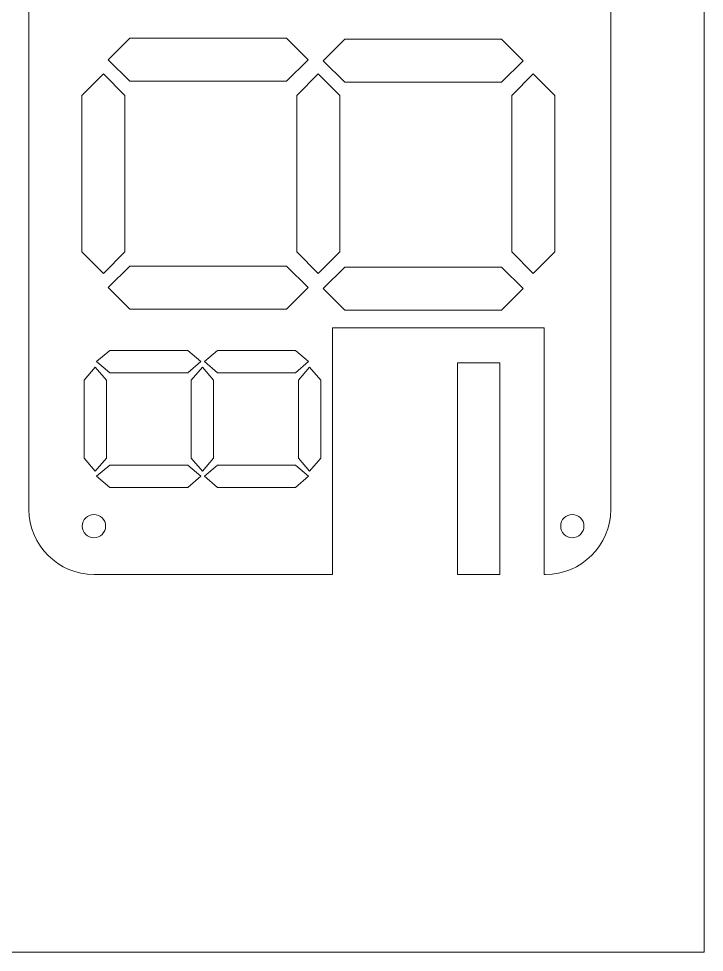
# Model space of a CAD drawing. Header units: millimetres. Extents: x -450 to 450, y -300 to 300.
# Drawn here: x 255.7 to 450, y -300 to -35.2 of the extents above; entities that cross this region are included whole.
import ezdxf

# ---------------------------------------------------------------- set-up
doc = ezdxf.new("R2010")
doc.units = ezdxf.units.MM
doc.header["$MEASUREMENT"] = 0
doc.layers.add('Layer 1', color=7, linetype='Continuous')

msp = doc.modelspace()

# ---------------------------------------------------------------- linework, layer by layer
at = {"layer": 'Layer 1', "color": 250, "lineweight": 20}
msp.add_lwpolyline([(-450, -300), (450, -300), (450, 300), (-450, 300), (-450, -300)], close=True, dxfattribs=at)
at = {"layer": 'Layer 1', "color": 225, "lineweight": 20}
msp.add_open_spline([(258.5806, -174.4039), (258.5806, -174.4039), (258.5806, 260.1417), (258.5806, 260.1417), (258.5806, 260.1417), (258.5806, 270.2947), (266.8876, 278.6017), (277.0406, 278.6017), (277.0406, 278.6017), (277.0406, 278.6017), (405.0077, 278.6017), (405.0077, 278.6017), (405.0077, 278.6017), (415.1607, 278.6017), (423.4677, 270.2947), (423.4677, 260.1417), (423.4677, 260.1417), (423.4677, 260.1417), (423.4677, -174.4039), (423.4677, -174.4039), (423.4677, -174.4039), (423.4677, -184.5569), (415.1607, -192.8639), (405.0077, -192.8639), (405.0077, -192.8639), (405.0077, -192.8639), (404.6222, -192.8639), (404.6222, -192.8639), (404.6222, -192.8639), (404.6222, -192.8639), (404.6222, -122.906), (404.6222, -122.906), (404.6222, -122.906), (404.6222, -122.906), (344.5912, -122.906), (344.5912, -122.906), (344.5912, -122.906), (344.5912, -122.906), (344.5912, -192.8639), (344.5912, -192.8639), (344.5912, -192.8639), (344.5912, -192.8639), (277.0406, -192.8639), (277.0406, -192.8639), (277.0406, -192.8639), (266.8876, -192.8639), (258.5806, -184.5569), (258.5806, -174.4039)], degree=3, knots=[0, 0, 0, 0, 0.07692308, 0.07692308, 0.07692308, 0.07692308, 0.15384615, 0.15384615, 0.15384615, 0.15384615, 0.23076923, 0.23076923, 0.23076923, 0.23076923, 0.30769231, 0.30769231, 0.30769231, 0.30769231, 0.38461538, 0.38461538, 0.38461538, 0.38461538, 0.46153846, 0.46153846, 0.46153846, 0.46153846, 0.53846154, 0.53846154, 0.53846154, 0.53846154, 0.61538462, 0.61538462, 0.61538462, 0.61538462, 0.69230769, 0.69230769, 0.69230769, 0.69230769, 0.76923077, 0.76923077, 0.76923077, 0.76923077, 0.84615385, 0.84615385, 0.84615385, 0.84615385, 1, 1, 1, 1], dxfattribs=at)
at = {"layer": 'Layer 1', "color": 242, "lineweight": 20}
for points, knots in [([(287.1878, -52.9652), (287.1878, -52.9652), (281.0697, -46.8471), (281.0697, -46.8471), (281.0697, -46.8471), (281.0697, -46.8471), (287.1878, -40.729), (287.1878, -40.729), (287.1878, -40.729), (287.1878, -40.729), (309.3974, -40.729), (309.3974, -40.729), (309.3974, -40.729), (309.3974, -40.729), (331.607, -40.729), (331.607, -40.729), (331.607, -40.729), (331.607, -40.729), (337.7251, -46.8471), (337.7251, -46.8471), (337.7251, -46.8471), (337.7251, -46.8471), (331.607, -52.9652), (331.607, -52.9652), (331.607, -52.9652), (331.607, -52.9652), (309.3974, -52.9652), (309.3974, -52.9652), (309.3974, -52.9652), (309.3974, -52.9652), (287.1878, -52.9652), (287.1878, -52.9652)], [0, 0, 0, 0, 0.11111111, 0.11111111, 0.11111111, 0.11111111, 0.22222222, 0.22222222, 0.22222222, 0.22222222, 0.33333333, 0.33333333, 0.33333333, 0.33333333, 0.44444444, 0.44444444, 0.44444444, 0.44444444, 0.55555556, 0.55555556, 0.55555556, 0.55555556, 0.66666667, 0.66666667, 0.66666667, 0.66666667, 0.77777778, 0.77777778, 0.77777778, 0.77777778, 1, 1, 1, 1]), ([(348.1109, -53.2371), (348.1109, -53.2371), (341.9928, -47.119), (341.9928, -47.119), (341.9928, -47.119), (341.9928, -47.119), (348.1109, -41.0009), (348.1109, -41.0009), (348.1109, -41.0009), (348.1109, -41.0009), (370.3205, -41.0009), (370.3205, -41.0009), (370.3205, -41.0009), (370.3205, -41.0009), (392.5301, -41.0009), (392.5301, -41.0009), (392.5301, -41.0009), (392.5301, -41.0009), (398.6482, -47.119), (398.6482, -47.119), (398.6482, -47.119), (398.6482, -47.119), (392.5301, -53.2371), (392.5301, -53.2371), (392.5301, -53.2371), (392.5301, -53.2371), (370.3205, -53.2371), (370.3205, -53.2371), (370.3205, -53.2371), (370.3205, -53.2371), (348.1109, -53.2371), (348.1109, -53.2371)], [0, 0, 0, 0, 0.11111111, 0.11111111, 0.11111111, 0.11111111, 0.22222222, 0.22222222, 0.22222222, 0.22222222, 0.33333333, 0.33333333, 0.33333333, 0.33333333, 0.44444444, 0.44444444, 0.44444444, 0.44444444, 0.55555556, 0.55555556, 0.55555556, 0.55555556, 0.66666667, 0.66666667, 0.66666667, 0.66666667, 0.77777778, 0.77777778, 0.77777778, 0.77777778, 1, 1, 1, 1]), ([(285.8012, -101.3815), (285.8012, -101.3815), (279.6831, -107.4996), (279.6831, -107.4996), (279.6831, -107.4996), (279.6831, -107.4996), (273.565, -101.3815), (273.565, -101.3815), (273.565, -101.3815), (273.565, -101.3815), (273.565, -79.1719), (273.565, -79.1719), (273.565, -79.1719), (273.565, -79.1719), (273.565, -56.9623), (273.565, -56.9623), (273.565, -56.9623), (273.565, -56.9623), (279.6831, -50.8442), (279.6831, -50.8442), (279.6831, -50.8442), (279.6831, -50.8442), (285.8012, -56.9623), (285.8012, -56.9623), (285.8012, -56.9623), (285.8012, -56.9623), (285.8012, -79.1719), (285.8012, -79.1719), (285.8012, -79.1719), (285.8012, -79.1719), (285.8012, -101.3815), (285.8012, -101.3815)], [0, 0, 0, 0, 0.11111111, 0.11111111, 0.11111111, 0.11111111, 0.22222222, 0.22222222, 0.22222222, 0.22222222, 0.33333333, 0.33333333, 0.33333333, 0.33333333, 0.44444444, 0.44444444, 0.44444444, 0.44444444, 0.55555556, 0.55555556, 0.55555556, 0.55555556, 0.66666667, 0.66666667, 0.66666667, 0.66666667, 0.77777778, 0.77777778, 0.77777778, 0.77777778, 1, 1, 1, 1]), ([(346.7242, -101.3815), (346.7242, -101.3815), (340.6061, -107.4996), (340.6061, -107.4996), (340.6061, -107.4996), (340.6061, -107.4996), (334.488, -101.3815), (334.488, -101.3815), (334.488, -101.3815), (334.488, -101.3815), (334.488, -79.1719), (334.488, -79.1719), (334.488, -79.1719), (334.488, -79.1719), (334.488, -56.9623), (334.488, -56.9623), (334.488, -56.9623), (334.488, -56.9623), (340.6061, -50.8442), (340.6061, -50.8442), (340.6061, -50.8442), (340.6061, -50.8442), (346.7242, -56.9623), (346.7242, -56.9623), (346.7242, -56.9623), (346.7242, -56.9623), (346.7242, -79.1719), (346.7242, -79.1719), (346.7242, -79.1719), (346.7242, -79.1719), (346.7242, -101.3815), (346.7242, -101.3815)], [0, 0, 0, 0, 0.11111111, 0.11111111, 0.11111111, 0.11111111, 0.22222222, 0.22222222, 0.22222222, 0.22222222, 0.33333333, 0.33333333, 0.33333333, 0.33333333, 0.44444444, 0.44444444, 0.44444444, 0.44444444, 0.55555556, 0.55555556, 0.55555556, 0.55555556, 0.66666667, 0.66666667, 0.66666667, 0.66666667, 0.77777778, 0.77777778, 0.77777778, 0.77777778, 1, 1, 1, 1]), ([(407.6472, -101.3815), (407.6472, -101.3815), (401.5291, -107.4996), (401.5291, -107.4996), (401.5291, -107.4996), (401.5291, -107.4996), (395.411, -101.3815), (395.411, -101.3815), (395.411, -101.3815), (395.411, -101.3815), (395.411, -79.1719), (395.411, -79.1719), (395.411, -79.1719), (395.411, -79.1719), (395.411, -56.9623), (395.411, -56.9623), (395.411, -56.9623), (395.411, -56.9623), (401.5291, -50.8442), (401.5291, -50.8442), (401.5291, -50.8442), (401.5291, -50.8442), (407.6472, -56.9623), (407.6472, -56.9623), (407.6472, -56.9623), (407.6472, -56.9623), (407.6472, -79.1719), (407.6472, -79.1719), (407.6472, -79.1719), (407.6472, -79.1719), (407.6472, -101.3815), (407.6472, -101.3815)], [0, 0, 0, 0, 0.11111111, 0.11111111, 0.11111111, 0.11111111, 0.22222222, 0.22222222, 0.22222222, 0.22222222, 0.33333333, 0.33333333, 0.33333333, 0.33333333, 0.44444444, 0.44444444, 0.44444444, 0.44444444, 0.55555556, 0.55555556, 0.55555556, 0.55555556, 0.66666667, 0.66666667, 0.66666667, 0.66666667, 0.77777778, 0.77777778, 0.77777778, 0.77777778, 1, 1, 1, 1]), ([(287.1878, -117.6149), (287.1878, -117.6149), (281.0697, -111.4968), (281.0697, -111.4968), (281.0697, -111.4968), (281.0697, -111.4968), (287.1878, -105.3787), (287.1878, -105.3787), (287.1878, -105.3787), (287.1878, -105.3787), (309.3974, -105.3787), (309.3974, -105.3787), (309.3974, -105.3787), (309.3974, -105.3787), (331.607, -105.3787), (331.607, -105.3787), (331.607, -105.3787), (331.607, -105.3787), (337.7251, -111.4968), (337.7251, -111.4968), (337.7251, -111.4968), (337.7251, -111.4968), (331.607, -117.6149), (331.607, -117.6149), (331.607, -117.6149), (331.607, -117.6149), (309.3974, -117.6149), (309.3974, -117.6149), (309.3974, -117.6149), (309.3974, -117.6149), (287.1878, -117.6149), (287.1878, -117.6149)], [0, 0, 0, 0, 0.11111111, 0.11111111, 0.11111111, 0.11111111, 0.22222222, 0.22222222, 0.22222222, 0.22222222, 0.33333333, 0.33333333, 0.33333333, 0.33333333, 0.44444444, 0.44444444, 0.44444444, 0.44444444, 0.55555556, 0.55555556, 0.55555556, 0.55555556, 0.66666667, 0.66666667, 0.66666667, 0.66666667, 0.77777778, 0.77777778, 0.77777778, 0.77777778, 1, 1, 1, 1]), ([(348.1109, -117.8868), (348.1109, -117.8868), (341.9928, -111.7687), (341.9928, -111.7687), (341.9928, -111.7687), (341.9928, -111.7687), (348.1109, -105.6506), (348.1109, -105.6506), (348.1109, -105.6506), (348.1109, -105.6506), (370.3205, -105.6506), (370.3205, -105.6506), (370.3205, -105.6506), (370.3205, -105.6506), (392.5301, -105.6506), (392.5301, -105.6506), (392.5301, -105.6506), (392.5301, -105.6506), (398.6482, -111.7687), (398.6482, -111.7687), (398.6482, -111.7687), (398.6482, -111.7687), (392.5301, -117.8868), (392.5301, -117.8868), (392.5301, -117.8868), (392.5301, -117.8868), (370.3205, -117.8868), (370.3205, -117.8868), (370.3205, -117.8868), (370.3205, -117.8868), (348.1109, -117.8868), (348.1109, -117.8868)], [0, 0, 0, 0, 0.11111111, 0.11111111, 0.11111111, 0.11111111, 0.22222222, 0.22222222, 0.22222222, 0.22222222, 0.33333333, 0.33333333, 0.33333333, 0.33333333, 0.44444444, 0.44444444, 0.44444444, 0.44444444, 0.55555556, 0.55555556, 0.55555556, 0.55555556, 0.66666667, 0.66666667, 0.66666667, 0.66666667, 0.77777778, 0.77777778, 0.77777778, 0.77777778, 1, 1, 1, 1]), ([(273.7101, -179.1214), (273.7101, -177.2989), (275.1876, -175.8214), (277.0101, -175.8214), (277.0101, -175.8214), (278.8326, -175.8214), (280.3101, -177.2989), (280.3101, -179.1214), (280.3101, -179.1214), (280.3101, -180.944), (278.8326, -182.4214), (277.0101, -182.4214), (277.0101, -182.4214), (275.1876, -182.4214), (273.7101, -180.944), (273.7101, -179.1214)], [0, 0, 0, 0, 0.2, 0.2, 0.2, 0.2, 0.4, 0.4, 0.4, 0.4, 0.6, 0.6, 0.6, 0.6, 1, 1, 1, 1]), ([(409.2878, -179.1214), (409.2878, -177.2989), (410.7653, -175.8214), (412.5878, -175.8214), (412.5878, -175.8214), (414.4104, -175.8214), (415.8878, -177.2989), (415.8878, -179.1214), (415.8878, -179.1214), (415.8878, -180.944), (414.4104, -182.4214), (412.5878, -182.4214), (412.5878, -182.4214), (410.7653, -182.4214), (409.2878, -180.944), (409.2878, -179.1214)], [0, 0, 0, 0, 0.2, 0.2, 0.2, 0.2, 0.4, 0.4, 0.4, 0.4, 0.6, 0.6, 0.6, 0.6, 1, 1, 1, 1])]:
    msp.add_open_spline(points, degree=3, knots=knots, dxfattribs=at)
at = {"layer": 'Layer 1', "color": 142, "lineweight": 20}
for points in [[(303.6037, -135.6136), (303.6037, -135.6136), (307.2613, -132.4538), (307.2613, -132.4538), (307.2613, -132.4538), (307.2613, -132.4538), (303.6037, -129.294), (303.6037, -129.294), (303.6037, -129.294), (303.6037, -129.294), (292.536, -129.294), (292.536, -129.294), (292.536, -129.294), (292.536, -129.294), (281.4684, -129.294), (281.4684, -129.294), (281.4684, -129.294), (281.4684, -129.294), (277.7732, -132.4538), (277.7732, -132.4538), (277.7732, -132.4538), (277.7732, -132.4538), (281.4684, -135.6136), (281.4684, -135.6136), (281.4684, -135.6136), (281.4684, -135.6136), (292.5361, -135.6136), (292.5361, -135.6136), (292.5361, -135.6136), (292.5361, -135.6136), (303.6037, -135.6136), (303.6037, -135.6136)], [(312.028, -129.294), (312.028, -129.294), (308.3704, -132.4538), (308.3704, -132.4538), (308.3704, -132.4538), (308.3704, -132.4538), (312.028, -135.6136), (312.028, -135.6136), (312.028, -135.6136), (312.028, -135.6136), (323.0957, -135.6136), (323.0957, -135.6136), (323.0957, -135.6136), (323.0957, -135.6136), (334.1633, -135.6136), (334.1633, -135.6136), (334.1633, -135.6136), (334.1633, -135.6136), (337.8585, -132.4538), (337.8585, -132.4538), (337.8585, -132.4538), (337.8585, -132.4538), (334.1633, -129.294), (334.1633, -129.294), (334.1633, -129.294), (334.1633, -129.294), (323.0956, -129.294), (323.0956, -129.294), (323.0956, -129.294), (323.0956, -129.294), (312.028, -129.294), (312.028, -129.294)], [(280.5269, -137.7004), (280.5269, -137.7004), (277.3671, -134.0428), (277.3671, -134.0428), (277.3671, -134.0428), (277.3671, -134.0428), (274.2073, -137.7004), (274.2073, -137.7004), (274.2073, -137.7004), (274.2073, -137.7004), (274.2073, -148.7681), (274.2073, -148.7681), (274.2073, -148.7681), (274.2073, -148.7681), (274.2073, -159.8357), (274.2073, -159.8357), (274.2073, -159.8357), (274.2073, -159.8357), (277.3671, -163.5309), (277.3671, -163.5309), (277.3671, -163.5309), (277.3671, -163.5309), (280.5269, -159.8357), (280.5269, -159.8357), (280.5269, -159.8357), (280.5269, -159.8357), (280.5269, -148.768), (280.5269, -148.768), (280.5269, -148.768), (280.5269, -148.768), (280.5269, -137.7004), (280.5269, -137.7004)], [(310.902, -137.7008), (310.902, -137.7008), (307.7422, -134.0432), (307.7422, -134.0432), (307.7422, -134.0432), (307.7422, -134.0432), (304.5824, -137.7008), (304.5824, -137.7008), (304.5824, -137.7008), (304.5824, -137.7008), (304.5824, -148.7685), (304.5824, -148.7685), (304.5824, -148.7685), (304.5824, -148.7685), (304.5824, -159.8361), (304.5824, -159.8361), (304.5824, -159.8361), (304.5824, -159.8361), (307.7422, -163.5313), (307.7422, -163.5313), (307.7422, -163.5313), (307.7422, -163.5313), (310.902, -159.8361), (310.902, -159.8361), (310.902, -159.8361), (310.902, -159.8361), (310.902, -148.7684), (310.902, -148.7684), (310.902, -148.7684), (310.902, -148.7684), (310.902, -137.7008), (310.902, -137.7008)], [(341.2771, -137.7012), (341.2771, -137.7012), (338.1173, -134.0436), (338.1173, -134.0436), (338.1173, -134.0436), (338.1173, -134.0436), (334.9575, -137.7012), (334.9575, -137.7012), (334.9575, -137.7012), (334.9575, -137.7012), (334.9575, -148.7689), (334.9575, -148.7689), (334.9575, -148.7689), (334.9575, -148.7689), (334.9575, -159.8365), (334.9575, -159.8365), (334.9575, -159.8365), (334.9575, -159.8365), (338.1173, -163.5317), (338.1173, -163.5317), (338.1173, -163.5317), (338.1173, -163.5317), (341.2771, -159.8365), (341.2771, -159.8365), (341.2771, -159.8365), (341.2771, -159.8365), (341.2771, -148.7688), (341.2771, -148.7688), (341.2771, -148.7688), (341.2771, -148.7688), (341.2771, -137.7012), (341.2771, -137.7012)], [(303.6037, -168.1505), (303.6037, -168.1505), (307.2613, -164.9907), (307.2613, -164.9907), (307.2613, -164.9907), (307.2613, -164.9907), (303.6037, -161.8309), (303.6037, -161.8309), (303.6037, -161.8309), (303.6037, -161.8309), (292.536, -161.8309), (292.536, -161.8309), (292.536, -161.8309), (292.536, -161.8309), (281.4684, -161.8309), (281.4684, -161.8309), (281.4684, -161.8309), (281.4684, -161.8309), (277.7732, -164.9907), (277.7732, -164.9907), (277.7732, -164.9907), (277.7732, -164.9907), (281.4684, -168.1505), (281.4684, -168.1505), (281.4684, -168.1505), (281.4684, -168.1505), (292.5361, -168.1505), (292.5361, -168.1505), (292.5361, -168.1505), (292.5361, -168.1505), (303.6037, -168.1505), (303.6037, -168.1505)], [(312.0279, -161.8309), (312.0279, -161.8309), (308.3703, -164.9907), (308.3703, -164.9907), (308.3703, -164.9907), (308.3703, -164.9907), (312.0279, -168.1505), (312.0279, -168.1505), (312.0279, -168.1505), (312.0279, -168.1505), (323.0956, -168.1505), (323.0956, -168.1505), (323.0956, -168.1505), (323.0956, -168.1505), (334.1632, -168.1505), (334.1632, -168.1505), (334.1632, -168.1505), (334.1632, -168.1505), (337.8584, -164.9907), (337.8584, -164.9907), (337.8584, -164.9907), (337.8584, -164.9907), (334.1632, -161.8309), (334.1632, -161.8309), (334.1632, -161.8309), (334.1632, -161.8309), (323.0955, -161.8309), (323.0955, -161.8309), (323.0955, -161.8309), (323.0955, -161.8309), (312.0279, -161.8309), (312.0279, -161.8309)]]:
    msp.add_open_spline(points, degree=3, knots=[0, 0, 0, 0, 0.11111111, 0.11111111, 0.11111111, 0.11111111, 0.22222222, 0.22222222, 0.22222222, 0.22222222, 0.33333333, 0.33333333, 0.33333333, 0.33333333, 0.44444444, 0.44444444, 0.44444444, 0.44444444, 0.55555556, 0.55555556, 0.55555556, 0.55555556, 0.66666667, 0.66666667, 0.66666667, 0.66666667, 0.77777778, 0.77777778, 0.77777778, 0.77777778, 1, 1, 1, 1], dxfattribs=at)
at = {"layer": 'Layer 1', "color": 250, "lineweight": 20}
msp.add_open_spline([(380.0865, -192.8639), (380.0865, -192.8639), (380.0865, -132.8329), (380.0865, -132.8329), (380.0865, -132.8329), (380.0865, -132.8329), (392.0865, -132.8329), (392.0865, -132.8329), (392.0865, -132.8329), (392.0865, -132.8329), (392.0865, -192.8639), (392.0865, -192.8639), (392.0865, -192.8639), (392.0865, -192.8639), (380.0865, -192.8639), (380.0865, -192.8639)], degree=3, knots=[0, 0, 0, 0, 0.2, 0.2, 0.2, 0.2, 0.4, 0.4, 0.4, 0.4, 0.6, 0.6, 0.6, 0.6, 1, 1, 1, 1], dxfattribs=at)

doc.saveas('drawing.dxf')
